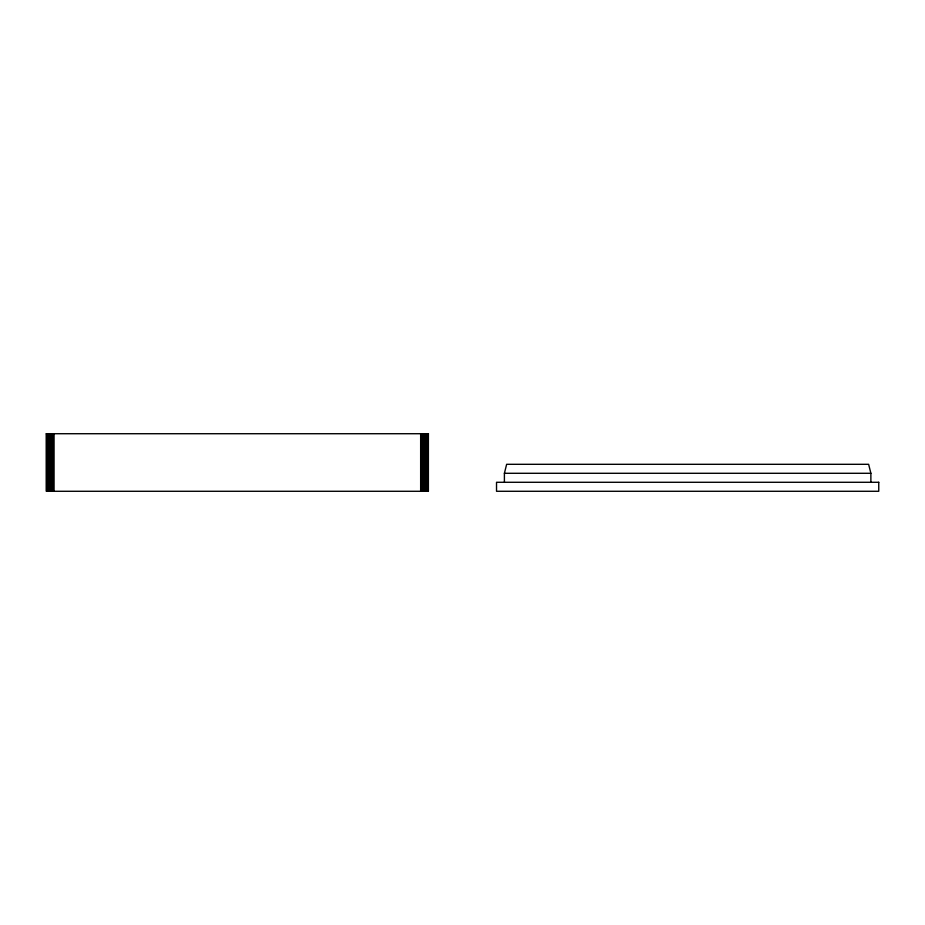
<?xml version="1.0" encoding="UTF-8"?>
<svg xmlns="http://www.w3.org/2000/svg" width="925" height="925" viewBox="0 0 925 925"><rect width="100%" height="100%" fill="white"/><g stroke="black" fill="none" stroke-linecap="round" stroke-linejoin="round"><path stroke-width="1.39" d="M504.403 482.283L504.403 473.288L506.646 464.304L868.633 464.304L870.876 473.288L870.876 482.283M46.25 433.721L428.472 433.721M504.403 473.288L870.876 473.288M428.391 433.721L428.391 491.279L46.331 491.279L46.331 433.721M428.159 433.721L428.159 491.279M427.789 433.721L427.789 491.279M427.269 433.721L427.269 491.279M426.61 433.721L426.61 491.279M425.835 433.721L425.835 491.279M424.957 433.721L424.957 491.279M423.974 433.721L423.974 491.279M422.922 433.721L422.922 491.279M421.8 433.721L421.8 491.279M420.655 433.721L420.655 491.279M54.066 433.721L54.066 491.279M52.91 433.721L52.91 491.279M51.8 433.721L51.8 491.279M50.748 433.721L50.748 491.279M49.765 433.721L49.765 491.279M48.886 433.721L48.886 491.279M48.112 433.721L48.112 491.279M47.453 433.721L47.453 491.279M46.932 433.721L46.932 491.279M46.562 433.721L46.562 491.279M878.75 482.283L496.528 482.283L496.528 491.279L878.75 491.279L878.75 482.283"/></g></svg>
